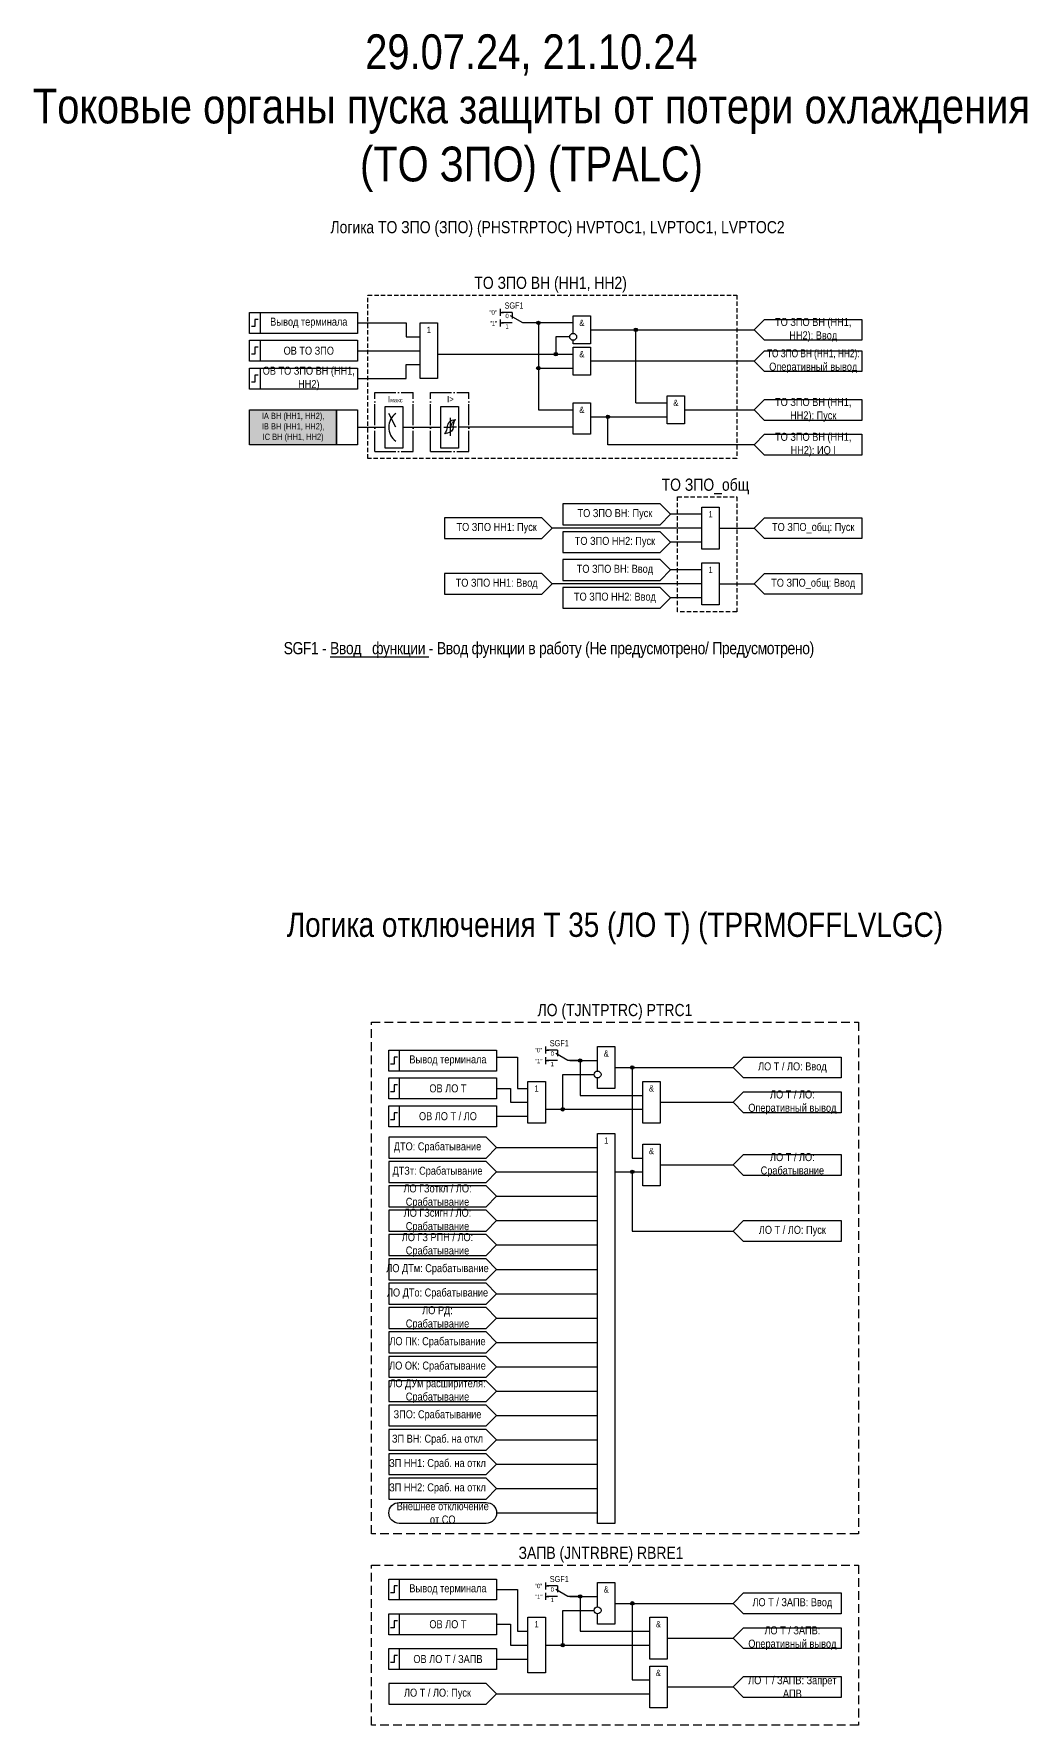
# Model space of a CAD drawing. Header units: millimetres. Extents: x -981 to 1720, y -66 to 612.
# Drawn here: x 698 to 983.5, y -66 to 420.1 of the extents above; entities that cross this region are included whole.
import ezdxf
from ezdxf.enums import TextEntityAlignment as Align

# ---------------------------------------------------------------- set-up
doc = ezdxf.new("R2010")
doc.units = ezdxf.units.MM
doc.linetypes.add('ACAD_ISO04W100', pattern=[30, 24, -3, 0, -3])
doc.linetypes.add('штриховая2', pattern=[0.375, 0.25, -0.125])
doc.layers.add('TEXT', color=7, linetype='Continuous', lineweight=25)
doc.layers.add('Основная', color=7, linetype='Continuous')
doc.styles.add('1.8_Gost_RD', font='ARIALN.TTF', dxfattribs={"height": 1.8})
doc.styles.add('2.5_Gost_RD', font='ARIALN.TTF', dxfattribs={"height": 2.5})
doc.styles.add('3.5_Gost_RD', font='ARIALN.TTF', dxfattribs={"height": 3.5})
doc.styles.add('Вывод', font='ARIALN.TTF', dxfattribs={"height": 2.5})
doc.styles.add('Компонент', font='ARIALN.TTF', dxfattribs={"height": 3.5})

# ---------------------------------------------------------------- blocks, each defined once
blk = doc.blocks.new('*U958')
at = {"layer": 'Основная', "color": 0}
blk.add_line((0, 0), (7, 4), dxfattribs=at)
at = {"layer": 'Основная', "ltscale": 0.35}
blk.add_line((6, 6), (6, 2.5), dxfattribs=at)
blk = doc.blocks.new('*U985')
at = {"layer": 'Основная', "color": 0}
for p, q in [((-3, 6), (-9, 6)), ((-3, 0), (-9, 0)), ((9, 0), (3, 0))]:
    blk.add_line(p, q, dxfattribs=at)
at = {"layer": 'Основная', "ltscale": 0.25, "xscale": -1}
blk.add_blockref('*U958', (3, 0), dxfattribs=at)
at = {"layer": 'Основная'}
for tag, height, style, p in [('ОУ', 3.5, 'Компонент', (-2, 10)), ('В1', 2.5, 'Вывод', (-14, 6)), ('В2', 2.5, 'Вывод', (-6, 4)), ('В3', 2.5, 'Вывод', (-6, -2))]:
    blk.add_attdef(tag, text='', height=height, dxfattribs=dict(at, style=style)).set_placement(p, align=Align.MIDDLE_CENTER)
blk = doc.blocks.new('Точка')
at = {"ltscale": 100}
h = blk.add_hatch(color=256, dxfattribs=at)
h.dxf.hatch_style = 1
edge = h.paths.add_edge_path()
edge.add_arc((0, 0), 0.5, 0, 360)
blk.add_circle((0, 0), 0.5, dxfattribs=at)
blk = doc.blocks.new('*U892')
at = {"layer": 'Основная', "linetype": 'ACAD_ISO04W100', "ltscale": 0.25}
for p, q in [((0, 0), (11, 0)), ((0, -17), (0, 0)), ((11, -17), (11, 0)), ((0, -17), (11, -17))]:
    blk.add_line(p, q, dxfattribs=at)
at = {"layer": 'Основная', "style": 'Компонент'}
blk.add_attdef('ОУ', text='', height=3.5, dxfattribs=at).set_placement((11, 0), align=Align.MIDDLE_CENTER)

msp = doc.modelspace()

# ---------------------------------------------------------------- hatches: boundary and pattern name
at = {"ltscale": 100, "true_color": 0xf7941d}
h = msp.add_hatch(color=30, dxfattribs=at)
h.dxf.hatch_style = 1
h.paths.add_polyline_path([(760, 312), (785, 312), (785, 302), (760, 302)])

# ---------------------------------------------------------------- linework, layer by layer
at = {"ltscale": 100}
for p, q in [((832, 341), (832, 339)), ((832, 340), (833, 340)), ((832, 338), (832, 336)), ((832, 337), (833, 337)), ((853, 337), (841, 337)), ((843, 337), (843, 324)), ((908, 338), (905, 335)), ((908, 338), (936, 338)), ((936, 338), (936, 332)), ((848, 333), (848, 328)), ((852, 333), (848, 333)), ((858, 335), (905, 335)), ((871, 314), (871, 335)), ((905, 335), (908, 332)), ((936, 332), (908, 332)), ((791, 329), (809, 329)), ((814, 328), (853, 328)), ((905, 326), (858, 326)), ((908, 329), (905, 326)), ((905, 326), (908, 323)), ((908, 329), (936, 329)), ((936, 329), (936, 323)), ((843, 324), (853, 324)), ((843, 324), (843, 312)), ((936, 323), (908, 323)), ((799, 311.5), (799, 313)), ((799, 313), (804, 313)), ((799, 304), (799, 312)), ((804, 313), (804, 307)), ((815, 311.5), (815, 313)), ((815, 313), (820, 313)), ((815, 304), (815, 312)), ((820, 313), (820, 307)), ((843, 312), (853, 312)), ((871, 314), (880, 314)), ((885, 312), (905, 312)), ((908, 315), (905, 312)), ((905, 312), (908, 309)), ((908, 315), (936, 315)), ((791, 307), (799, 307)), ((804, 307), (804, 301)), ((820, 307), (820, 301)), ((853, 307), (820, 307)), ((858, 310), (880, 310)), ((863, 302), (863, 310)), ((799, 301), (799, 304)), ((815, 301), (815, 304)), ((905, 302), (863, 302)), ((908, 305), (905, 302)), ((905, 302), (908, 299)), ((908, 305), (936, 305)), ((804, 301), (799, 301)), ((820, 301), (815, 301)), ((850, 285), (850, 279)), ((878, 285), (850, 285)), ((878, 285), (881, 282)), ((881, 282), (878, 279)), ((890, 282), (881, 282)), ((816, 281), (816, 275)), ((844, 281), (816, 281)), ((844, 281), (847, 278)), ((847, 278), (844, 275)), ((890, 278), (847, 278)), ((850, 279), (878, 279)), ((895, 278), (905, 278)), ((908, 281), (905, 278)), ((905, 278), (908, 275)), ((908, 281), (936, 281)), ((816, 275), (844, 275)), ((850, 277), (850, 271)), ((878, 277), (850, 277)), ((878, 277), (881, 274)), ((881, 274), (878, 271)), ((890, 274), (881, 274)), ((850, 271), (878, 271)), ((850, 269), (850, 263)), ((878, 269), (850, 269)), ((878, 269), (881, 266)), ((816, 265), (816, 259)), ((844, 265), (816, 265)), ((844, 265), (847, 262)), ((850, 263), (878, 263)), ((881, 266), (878, 263)), ((890, 266), (881, 266)), ((908, 265), (905, 262)), ((908, 265), (936, 265)), ((936, 265), (936, 259)), ((816, 259), (844, 259)), ((847, 262), (844, 259)), ((890, 262), (847, 262)), ((850, 261), (850, 255)), ((878, 261), (850, 261)), ((878, 261), (881, 258)), ((881, 258), (878, 255)), ((890, 258), (881, 258)), ((895, 262), (905, 262)), ((905, 262), (908, 259)), ((936, 259), (908, 259)), ((850, 255), (878, 255)), ((845, 129), (845, 127)), ((845, 128), (846, 128)), ((845, 126), (845, 124)), ((845, 125), (846, 125)), ((902, 98), (899, 95)), ((865, 93), (873, 93)), ((870, 93), (870, 76)), ((899, 95), (902, 92)), ((902, 79), (899, 76)), ((899, 76), (902, 73)), ((845, -25), (845, -27)), ((845, -26), (846, -26)), ((845, -28), (845, -30)), ((845, -29), (846, -29)), ((902, -52), (899, -55)), ((899, -55), (902, -58))]:
    msp.add_line(p, q, dxfattribs=at)
at = {"color": 7, "ltscale": 100}
for p, q in [((802, 307), (800, 311)), ((804, 307), (815, 307)), ((815.79, 307), (817.6, 307)), ((819.42, 307), (817.6, 307))]:
    msp.add_line(p, q, dxfattribs=at)
msp.add_line((817.6, 309.72), (817.6, 304.52))
at = {"color": 251, "linetype": 'штриховая2', "ltscale": 5, "true_color": 0x58595b}
for points in [[(794, 345), (900, 345), (900, 298), (794, 298)], [(883, 287), (900, 287), (900, 254), (883, 254)]]:
    msp.add_lwpolyline(points, close=True, dxfattribs=at)
at = {"ltscale": 100}
for points in [[(760, 340), (763, 340), (763, 334), (760, 334)], [(760, 340), (791, 340), (791, 334), (760, 334)], [(809, 337), (814, 337), (814, 321), (809, 321)], [(760, 332), (763, 332), (763, 326), (760, 326)], [(760, 332), (791, 332), (791, 326), (760, 326)], [(760, 324), (763, 324), (763, 318), (760, 318)], [(760, 324), (791, 324), (791, 318), (760, 318)], [(880, 316), (885, 316), (885, 308), (880, 308)], [(760, 312), (785, 312), (785, 302), (760, 302)], [(785, 312), (791, 312), (791, 302), (785, 302)], [(853, 314), (858, 314), (858, 305), (853, 305)], [(800, 128), (831, 128), (831, 122), (800, 122)], [(800, 128), (803, 128), (803, 122), (800, 122)], [(800, 120), (831, 120), (831, 114), (800, 114)], [(800, 120), (803, 120), (803, 114), (800, 114)], [(840, 119), (845, 119), (845, 107), (840, 107)], [(873, 119), (878, 119), (878, 107), (873, 107)], [(800, 112), (803, 112), (803, 106), (800, 106)], [(800, 112), (831, 112), (831, 106), (800, 106)], [(873, 101), (878, 101), (878, 89), (873, 89)], [(800, -24), (803, -24), (803, -30), (800, -30)], [(800, -24), (831, -24), (831, -30), (800, -30)], [(800, -34), (803, -34), (803, -40), (800, -40)], [(800, -34), (831, -34), (831, -40), (800, -40)], [(840, -35), (845, -35), (845, -51), (840, -51)], [(875, -35), (880, -35), (880, -47), (875, -47)], [(800, -44), (803, -44), (803, -50), (800, -50)], [(800, -44), (831, -44), (831, -50), (800, -50)], [(875, -49), (880, -49), (880, -61), (875, -61)]]:
    msp.add_lwpolyline(points, close=True, dxfattribs=at)
at = {"lineweight": 30, "ltscale": 100}
for points in [[(762.5, 338), (761.5, 338), (761.5, 336), (760.5, 336)], [(762.5, 330), (761.5, 330), (761.5, 328), (760.5, 328)], [(762.5, 322), (761.5, 322), (761.5, 320), (760.5, 320)], [(802.5, 126), (801.5, 126), (801.5, 124), (800.5, 124)], [(802.5, 118), (801.5, 118), (801.5, 116), (800.5, 116)], [(802.5, 110), (801.5, 110), (801.5, 108), (800.5, 108)], [(802.5, -26), (801.5, -26), (801.5, -28), (800.5, -28)], [(802.5, -36), (801.5, -36), (801.5, -38), (800.5, -38)], [(802.5, -46), (801.5, -46), (801.5, -48), (800.5, -48)]]:
    msp.add_lwpolyline(points, dxfattribs=at)
at = {"ltscale": 100}
for points in [[(791, 337), (805, 337), (805, 333), (809, 333)], [(853, 336), (853, 339), (858, 339), (858, 331), (853, 331), (853, 332)], [(853, 334), (853, 336)], [(853, 323), (853, 330), (858, 330), (858, 322), (853, 322), (853, 323)], [(791, 321), (805, 321), (805, 325), (809, 325)], [(905, 312), (908, 315), (936, 315), (936, 309), (908, 309), (905, 312)], [(905, 302), (908, 305), (936, 305), (936, 299), (908, 299), (905, 302)], [(890, 278), (890, 284), (895, 284), (895, 272), (890, 272), (890, 278)], [(905, 278), (908, 281), (936, 281), (936, 275), (908, 275), (905, 278)], [(890, 262), (890, 268), (895, 268), (895, 256), (890, 256), (890, 262)], [(860, 122), (860, 129), (865, 129), (865, 117), (860, 117), (860, 120)], [(831, 126), (837, 126), (837, 117), (840, 117)], [(852, 125), (860, 125)], [(852, 125), (855, 125), (855, 115), (873, 115)], [(865, 123), (899, 123)], [(865, 123), (870, 123), (870, 97), (873, 97)], [(899, 123), (902, 126), (930, 126), (930, 120), (902, 120), (899, 123)], [(831, 117), (835, 117), (835, 113), (840, 113)], [(845, 111), (850, 111), (850, 121), (859, 121)], [(878, 113), (899, 113)], [(899, 113), (902, 116), (930, 116), (930, 110), (902, 110), (899, 113)], [(831, 109), (840, 109)], [(845, 111), (873, 111)], [(831, 100), (828, 103), (800, 103), (800, 97), (828, 97), (831, 100)], [(860, 58), (860, 104), (865, 104), (865, -8), (860, -8), (860, 58)], [(831, 100), (860, 100)], [(899, 95), (902, 98), (930, 98), (930, 92), (902, 92), (899, 95)], [(831, 93), (828, 96), (800, 96), (800, 90), (828, 90), (831, 93)], [(831, 93), (860, 93)], [(878, 95), (899, 95)], [(831, 86), (828, 89), (800, 89), (800, 83), (828, 83), (831, 86)], [(831, 86), (860, 86)], [(831, 79), (828, 82), (800, 82), (800, 76), (828, 76), (831, 79)], [(831, 79), (860, 79)], [(899, 76), (902, 79), (930, 79), (930, 73), (902, 73), (899, 76)], [(831, 72), (828, 75), (800, 75), (800, 69), (828, 69), (831, 72)], [(870, 76), (899, 76)], [(831, 72), (860, 72)], [(831, 65), (828, 68), (800, 68), (800, 62), (828, 62), (831, 65)], [(831, 65), (860, 65)], [(831, 58), (828, 61), (800, 61), (800, 55), (828, 55), (831, 58)], [(831, 51), (828, 54), (800, 54), (800, 48), (828, 48), (831, 51)], [(831, 58), (860, 58)], [(831, 51), (860, 51)], [(831, 44), (828, 47), (800, 47), (800, 41), (828, 41), (831, 44)], [(831, 44), (860, 44)], [(831, 37), (828, 40), (800, 40), (800, 34), (828, 34), (831, 37)], [(831, 37), (860, 37)], [(831, 30), (828, 33), (800, 33), (800, 27), (828, 27), (831, 30)], [(831, 30), (860, 30)], [(831, 23), (828, 26), (800, 26), (800, 20), (828, 20), (831, 23)], [(831, 23), (860, 23)], [(831, 16), (828, 19), (800, 19), (800, 13), (828, 13), (831, 16)], [(831, 16), (860, 16)], [(831, 9), (828, 12), (800, 12), (800, 6), (828, 6), (831, 9)], [(831, 2), (828, 5), (800, 5), (800, -1), (828, -1), (831, 2)], [(831, 9), (860, 9)], [(831, 2), (860, 2)], [(831, -5), (860, -5)], [(831, -27), (837, -27), (837, -39), (840, -39)], [(852, -29), (860, -29)], [(852, -29), (855, -29), (855, -39), (875, -39)], [(860, -32), (860, -25), (865, -25), (865, -37), (860, -37), (860, -34)], [(899, -31), (902, -28), (930, -28), (930, -34), (902, -34), (899, -31)], [(845, -43), (850, -43), (850, -33), (859, -33)], [(865, -31), (899, -31)], [(865, -31), (870, -31), (870, -53), (875, -53)], [(831, -37), (835, -37), (835, -43), (840, -43)], [(899, -41), (902, -38), (930, -38), (930, -44), (902, -44), (899, -41)], [(845, -43), (875, -43)], [(880, -41), (899, -41)], [(831, -47), (840, -47)], [(899, -55), (902, -52), (930, -52), (930, -58), (902, -58), (899, -55)], [(831, -57), (828, -54), (800, -54), (800, -60), (828, -60), (831, -57)], [(831, -57), (875, -57)], [(880, -55), (899, -55)]]:
    msp.add_lwpolyline(points, dxfattribs=at)
at = {"linetype": 'штриховая2', "ltscale": 10}
for points in [[(795, 136), (935, 136), (935, -11), (795, -11)], [(795, -20), (935, -20), (935, -66), (795, -66)]]:
    msp.add_lwpolyline(points, close=True, dxfattribs=at)
at = {"ltscale": 100}
msp.add_lwpolyline([(803, -8, -1), (803, -2), (828, -2, -1), (828, -8)], format="xyb", close=True, dxfattribs=at)
msp.add_circle((853, 333), 1, dxfattribs=at)
for centre in [(860, 121), (860, -33)]:
    msp.add_circle(centre, 1)
at = {"color": 7, "ltscale": 100}
msp.add_arc((805, 307), 5, 126.8699, 233.1301, dxfattribs=at)
for points in [[(816.8, 306.92), (816.6, 306.13), (816, 305.12)], [(818.48, 306.92), (818.25, 306.13), (817.76, 305.67), (816, 305.12)], [(816.8, 306.92), (816.95, 307.71), (817.44, 308.54), (819.2, 309.26)], [(817.6, 307), (818, 307.72), (818.47, 308.6), (819.2, 309.26)], [(818.48, 306.92), (818.6, 307.71), (818.81, 308.54), (819.2, 309.26)]]:
    msp.add_spline(points, degree=3)

# ---------------------------------------------------------------- block references
at = {"ltscale": 100}
for p in [(843, 337), (871, 335), (848, 328), (843, 324), (863, 310), (855, 125), (870, 123), (850, 111), (870, 93), (855, -29), (870, -31), (850, -43)]:
    msp.add_blockref('Точка', p, dxfattribs=at)
at = {"layer": 'Основная', "ltscale": 0.25, "xscale": 0.5, "yscale": 0.5, "zscale": 0.5}
for p in [(837, 337), (850, 125), (850, -29)]:
    msp.add_blockref('*U985', p, dxfattribs=at).add_auto_attribs({'ОУ': 'SGF1', 'В1': '"0"', 'В2': '0', 'В3': '1'})
at = {"layer": 'Основная', "ltscale": 0.25}
for p in [(796, 317), (812, 317)]:
    msp.add_blockref('*U892', p, dxfattribs=at)

# ---------------------------------------------------------------- texts
at = {"color": 3, "ltscale": 100, "char_height": 10, "width": 290, "attachment_point": 5, "style": '3.5_Gost_RD'}
for s, insert in [('29.07.24, 21.10.24', (841, 414)), ('Токовые органы пуска защиты от потери охлаждения (ТО ЗПО) (TPALC)', (841, 389.5))]:
    msp.add_mtext(s, dxfattribs=dict(at, insert=insert))
at = {"color": 30, "ltscale": 100, "attachment_point": 5, "style": '3.5_Gost_RD'}
for s, insert, char_height, width in [('Логика ТО ЗПО (ЗПО) (PHSTRPTOC) {\\C6;HVPTOC1, LVPTOC1, LVPTOC2}', (848.5, 364), 3.5, 145), ('{\\T0.95;SGF1 - \\LВвод _функции\\l - Ввод функции в работу (Не предусмотрено/ Предусмотрено)}', (846, 243), 3.5, 165), ('{\\C3;Логика отключения Т 35 (ЛО Т) (TPRMOFFLVLGC)}', (865, 163), 7, 276.9438), ('ЛО (TJNTPTRC) {\\C6;PTRC1}', (865, 139), 3.5, 140), ('ЗАПВ (JNTRBRE) {\\C6;RBRE1}', (861, -17), 3.5, 140)]:
    msp.add_mtext(s, dxfattribs=dict(at, insert=insert, char_height=char_height, width=width))
at = {"color": 251, "ltscale": 100, "true_color": 0x58595b, "char_height": 3.5, "width": 113, "attachment_point": 5, "style": '3.5_Gost_RD'}
for s, insert in [('ТО ЗПО ВН (НН1, НН2)', (846.5, 348)), ('ТО ЗПО_общ', (891, 290))]:
    msp.add_mtext(s, dxfattribs=dict(at, insert=insert))
at = {"ltscale": 100, "attachment_point": 5, "style": '2.5_Gost_RD'}
for s, insert, char_height, width in [('Вывод терминала', (777, 337), 2.3, 28), ('1', (811.5, 335), 1.8, 5), ('&', (855.5, 337), 1.8, 5), ('ТО ЗПО ВН (НН1, НН2): Ввод', (922, 335), 2.3, 28), ('&', (855.5, 328), 1.8, 5), ('{\\W0.9;ТО ЗПО ВН (НН1, НН2): }Оперативный вывод', (922, 326), 2.3, 29.0899), ('&', (855.5, 312), 1.8, 5), ('&', (882.5, 314), 1.8, 5), ('ТО ЗПО ВН (НН1, НН2): Пуск', (922, 312), 2.3, 28), ('ТО ЗПО ВН (НН1, НН2): ИО I', (922, 302), 2.3, 28), ('ТО ЗПО ВН: Пуск', (865, 282), 2.3, 28), ('1', (892.5, 282), 1.8, 5), ('ТО ЗПО НН1: Пуск', (831, 278), 2.3, 28), ('ТО ЗПО_общ: Пуск', (922, 278), 2.3, 28), ('ТО ЗПО НН2: Пуск', (865, 274), 2.3, 28), ('ТО ЗПО ВН: Ввод', (865, 266), 2.3, 28), ('ТО ЗПО НН1: Ввод', (831, 262), 2.3, 28), ('1', (892.5, 266), 1.8, 5), ('ТО ЗПО_общ: Ввод', (922, 262), 2.3, 28), ('ТО ЗПО НН2: Ввод', (865, 258), 2.3, 28), ('&', (862.5, 127), 1.8, 5), ('1', (842.5, 117), 1.8, 5), ('&', (875.5, 117), 1.8, 5), ('1', (862.5, 102), 1.8, 5), ('&', (875.5, 99), 1.8, 5), ('ЛО ПК: Срабатывание', (814, 44), 2.3, 26.2318), ('ЛО ОК: Срабатывание', (814, 37), 2.3, 26.3925), ('ЛО ДУм расширителя: Срабатывание', (814, 30), 2.3, 37.4537), ('ЗПО: Срабатывание', (814, 23), 2.3, 28), ('Внешнее отключение от СО', (815.5, -5), 2.3, 28.9143), ('Вывод терминала', (817, -27), 2.3, 28), ('&', (862.5, -27), 1.8, 5), ('1', (842.5, -37), 1.8, 5), ('&', (877.5, -37), 1.8, 5), ('&', (877.5, -51), 1.8, 5)]:
    msp.add_mtext(s, dxfattribs=dict(at, insert=insert, char_height=char_height, width=width))
at = {"ltscale": 100, "char_height": 1.25, "attachment_point": 1, "style": '3.5_Gost_RD'}
for insert in [(829, 337.5), (842, 125.5), (842, -28.5)]:
    msp.add_mtext_dynamic_manual_height_columns('"1"', width=2, gutter_width=17.5, heights=[0], dxfattribs=dict(at, insert=insert))
at = {"color": 7, "ltscale": 100, "char_height": 1.8, "attachment_point": 1, "style": '1.8_Gost_RD'}
for s, insert in [('\\pi2.7859;I{\\H0.66667x;макс}', (797, 316)), ('\\pi4.7676;I>', (812, 316))]:
    msp.add_mtext_dynamic_manual_height_columns(s, width=11, gutter_width=17.5, heights=[0], dxfattribs=dict(at, insert=insert))
at = {"color": 0, "ltscale": 100, "insert": (817, 125), "char_height": 2.3, "width": 28, "attachment_point": 5, "style": '2.5_Gost_RD'}
msp.add_mtext('{\\C256;Вывод терминала}', dxfattribs=at)
at = {"layer": 'TEXT', "color": 0, "ltscale": 100, "attachment_point": 5, "style": '2.5_Gost_RD'}
for s, insert, char_height, width in [('{\\C256;ОВ ТО ЗПО}', (777, 329), 2.3, 28), ('{\\H0.72x;IA ВН (НН1, НН2), \\PIB ВН (НН1, НН2), \\PIC ВН (НН1, НН2)}', (772.5, 307), 2.5, 25), ('{\\C256;ОВ ЛО Т / ЛО}', (817, 109), 2.3, 28), ('{\\C256;ЛО ДТм: Срабатывание}', (814, 65), 2.3, 28), ('{\\C256;ЛО ДТо: Срабатывание}', (814, 58), 2.3, 28), ('{\\C256;ЛО РД: Срабатывание}', (814, 51), 2.3, 24.7909)]:
    msp.add_mtext(s, dxfattribs=dict(at, insert=insert, char_height=char_height, width=width))
at = {"layer": 'TEXT', "ltscale": 100, "char_height": 2.3, "width": 28, "attachment_point": 5, "style": '2.5_Gost_RD'}
for s, insert in [('ЛО Т / ЛО: Ввод', (916, 123)), ('ОВ ЛО Т', (817, 117)), ('ЛО Т / ЛО: Оперативный вывод', (916, 113)), ('ЛО Т / ЛО: Срабатывание', (916, 95)), ('ЛО ГЗоткл / ЛО: Срабатывание', (814, 86)), ('ЛО ГЗсигн / ЛО: Срабатывание', (814, 79)), ('ЛО ГЗ РПН / ЛО: Срабатывание', (814, 72)), ('ЛО Т / ЛО: Пуск', (916, 76)), ('ЗП ВН: Сраб. на откл', (814, 16)), ('ЗП НН1: Сраб. на откл', (814, 9)), ('ЗП НН2: Сраб. на откл', (814, 2)), ('ЛО Т / ЗАПВ: Ввод', (916, -31)), ('ОВ ЛО Т', (817, -37)), ('ЛО Т / ЗАПВ: Оперативный вывод', (916, -41)), ('ЛО Т / ЗАПВ: Запрет АПВ', (916, -55)), ('ЛО Т / ЛО: Пуск', (814, -57))]:
    msp.add_mtext(s, dxfattribs=dict(at, insert=insert))
at = {"layer": 'Основная', "color": 0, "ltscale": 100, "char_height": 2.3, "width": 28, "attachment_point": 5, "style": '2.5_Gost_RD'}
for s, insert in [('{\\C256;ОВ ТО ЗПО ВН (НН1, НН2)}', (777, 321)), ('{\\C256;ДТО: Срабатывание}', (814, 100)), ('{\\C256;ДТЗт: Срабатывание}', (814, 93)), ('{\\C256;ОВ ЛО Т / ЗАПВ}', (817, -47))]:
    msp.add_mtext(s, dxfattribs=dict(at, insert=insert))

doc.saveas('drawing.dxf')
